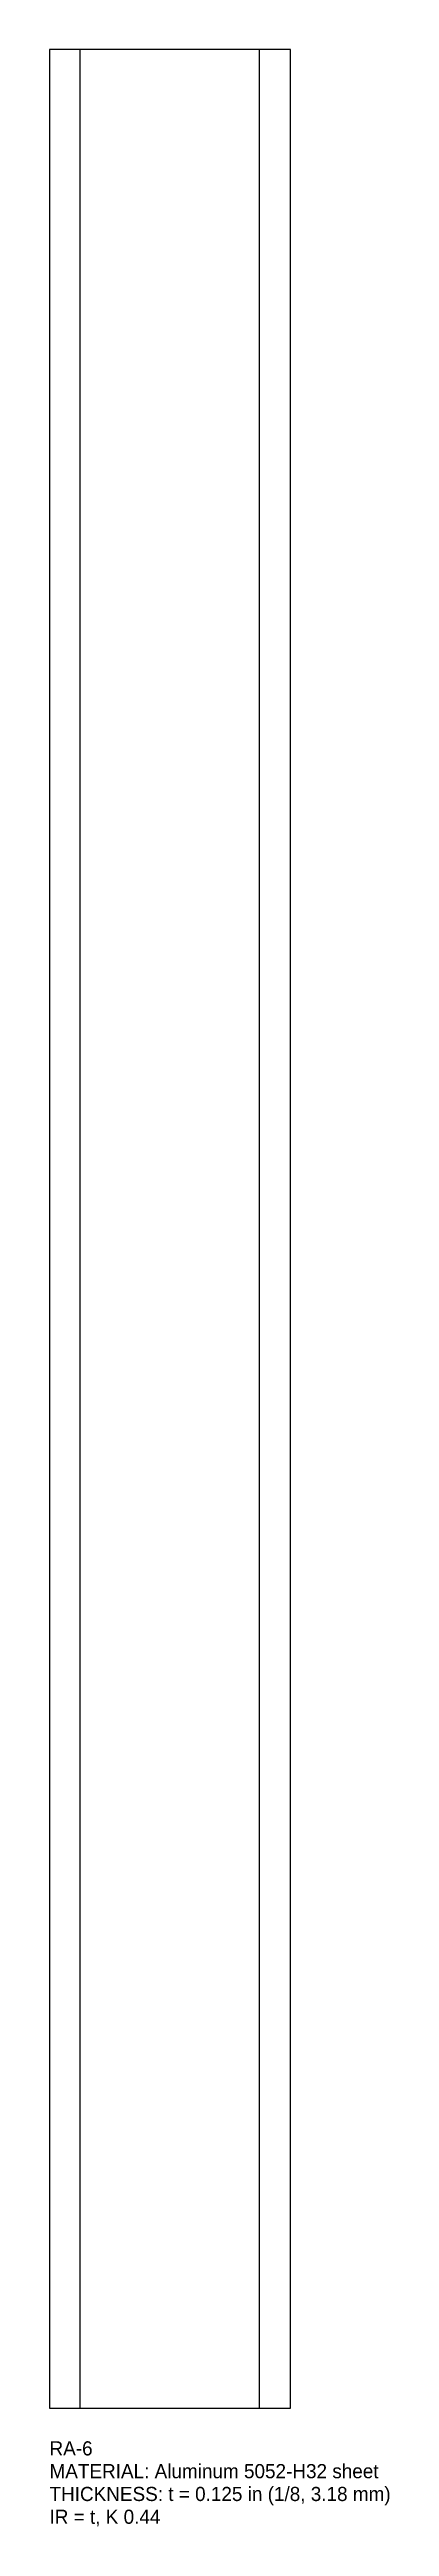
# Model space of a CAD drawing. Header units: inches. Extents: x 0 to 4.3, y -1.5 to 30.
import ezdxf

# ---------------------------------------------------------------- set-up
doc = ezdxf.new("R2010")
doc.units = ezdxf.units.IN
doc.header["$MEASUREMENT"] = 0
for name, color, linetype in [('BEND', 1, 'Continuous'), ('CUT', 7, 'Continuous'), ('NOTES', 5, 'Continuous')]:
    doc.layers.add(name, color=color, linetype=linetype)

msp = doc.modelspace()

# ---------------------------------------------------------------- linework, layer by layer
at = {"layer": 'BEND'}
for p, q in [((0.391, 0), (0.391, 30)), ((2.674, 0), (2.674, 30))]:
    msp.add_line(p, q, dxfattribs=at)
at = {"layer": 'CUT'}
msp.add_lwpolyline([(0, 0), (3.065, 0), (3.065, 30), (0, 30)], close=True, dxfattribs=at)

# ---------------------------------------------------------------- texts
at = {"layer": 'NOTES'}
for s, p in [('RA-6', (0, -0.6)), ('MATERIAL: Aluminum 5052-H32 sheet', (0, -0.89)), ('THICKNESS: t = 0.125 in (1/8, 3.18 mm)', (0, -1.18)), ('IR = t, K 0.44', (0, -1.47))]:
    msp.add_text(s, height=0.18, dxfattribs=at).set_placement(p)

doc.saveas('drawing.dxf')
